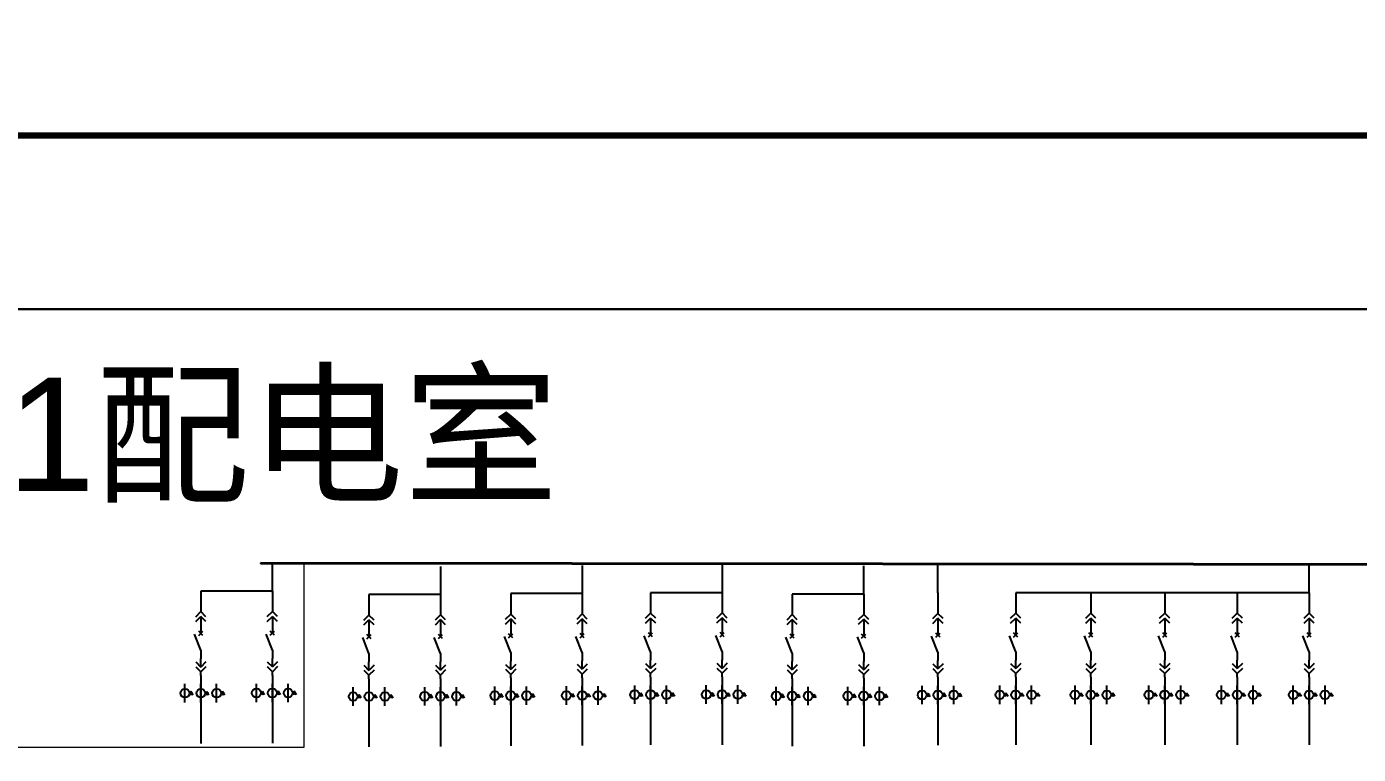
# Model space of a CAD drawing. Header units: millimetres. Extents: x -3460 to -460, y 6070 to 9130.
# Drawn here: x -1666.8 to -1549.1, y 6415.3 to 6479.6 of the extents above; entities that cross this region are included whole.
import ezdxf

# ---------------------------------------------------------------- set-up
doc = ezdxf.new("R2010")
doc.units = ezdxf.units.MM
doc.header["$LTSCALE"] = 1000
doc.header["$MEASUREMENT"] = 0
doc.styles.get("Standard").update_dxf_attribs({"font": 'arial.ttf'})

# ---------------------------------------------------------------- blocks, each defined once
blk = doc.blocks.new('DYDQAA05')
at = {"color": 0}
blk.add_lwpolyline([(0, 0), (0, -7)], dxfattribs=at)
blk = doc.blocks.new('DYDQAA03')
at = {"color": 0}
for points in [[(0, 0), (0, -1.5)], [(-2.12, -3.62), (0, -1.5)], [(-2.12, -5.62), (0, -3.5)], [(2.12, -3.62), (0, -1.5)], [(2.12, -5.62), (0, -3.5)], [(0, -3.5), (0, -7)]]:
    blk.add_lwpolyline(points, dxfattribs=at)
blk = doc.blocks.new('DYDQAA09')
at = {"color": 0}
blk.add_lwpolyline([(0, 0), (0, -3.5)], dxfattribs=at)
blk.add_lwpolyline([(0, 0), (0, -3.5)], dxfattribs=at)
blk.add_lwpolyline([(0, 0), (0, -3.5)], dxfattribs=at)
blk.add_lwpolyline([(0, 0), (0, -3.5)], dxfattribs=at)
blk.add_lwpolyline([(0, 0), (0, -3.5)], dxfattribs=at)
blk.add_lwpolyline([(0, 0), (0, -3.5)], dxfattribs=at)
blk.add_lwpolyline([(0, 0), (0, -3.5)], dxfattribs=at)
blk.add_lwpolyline([(0, 0), (0, -3.5)], dxfattribs=at)
blk.add_lwpolyline([(0, 0), (0, -3.5)], dxfattribs=at)
blk = doc.blocks.new('DYDQ0201')
at = {"color": 0}
for points in [[(0.86, -0.86), (-0.86, 0.86)], [(-0.86, -0.86), (0.86, 0.86)], [(0, -7), (-2.61, -0.37)]]:
    blk.add_lwpolyline(points, dxfattribs=at)
blk = doc.blocks.new('DYDQAA04')
at = {"color": 0}
for points in [[(0, -3.5), (0, 0)], [(-2.12, -1.38), (0, -3.5)], [(-2.12, -3.38), (0, -5.5)], [(2.12, -1.38), (0, -3.5)], [(2.12, -3.38), (0, -5.5)], [(0, -7), (0, -5.5)]]:
    blk.add_lwpolyline(points, dxfattribs=at)
blk = doc.blocks.new('A$C03DD39B5')
for p, q in [((417, 475), (283, 392)), ((417, 422), (283, 339)), ((350, 333), (350, 467))]:
    blk.add_line(p, q)
blk.add_lwpolyline([(700, 167), (0, 167)])
blk.add_circle((350, 167), 167)

msp = doc.modelspace()

# ---------------------------------------------------------------- linework, layer by layer
for p, q in [((-1645.05, 6429.65, -38963.55), (-1645.05, 6432.23, -37580.28)), ((-1630.18, 6429.36, -18792.38), (-1630.18, 6431.94, -17409.11)), ((-1617.66, 6429.44, -18792.38), (-1617.66, 6432.02, -17409.11)), ((-1605.3, 6429.52, -18792.38), (-1605.3, 6432.1, -17409.11)), ((-1592.79, 6429.4, -18792.38), (-1592.79, 6431.98, -17409.11)), ((-1586.25, 6429.59, -19297.44), (-1586.25, 6432.17, -17914.17)), ((-1553.46, 6429.61, -18792.33), (-1553.46, 6432.19, -17409.06)), ((-1645.06, 6429.75, -38963.55), (-1651.38, 6429.75, -38963.55)), ((-1630.2, 6429.45, -18792.38), (-1636.52, 6429.45, -18792.38)), ((-1617.68, 6429.53, -18792.38), (-1624, 6429.53, -18792.38)), ((-1605.32, 6429.61, -18792.38), (-1611.64, 6429.61, -18792.38)), ((-1592.81, 6429.49, -18792.38), (-1599.13, 6429.49, -18792.38)), ((-1553.45, 6429.61, -18792.38), (-1579.38, 6429.61, -18792.38)), ((-1651.38, 6421.51, -36762.34), (-1651.38, 6419.87, -36762.34)), ((-1645.06, 6421.53, -36070.7), (-1645.06, 6419.89, -36070.7)), ((-1636.52, 6421.21, -16591.17), (-1636.52, 6419.57, -16591.17)), ((-1630.2, 6421.23, -15899.53), (-1630.2, 6419.59, -15899.53)), ((-1624, 6421.29, -16591.17), (-1624, 6419.65, -16591.17)), ((-1617.68, 6421.31, -15899.53), (-1617.68, 6419.67, -15899.53)), ((-1611.64, 6421.37, -16591.17), (-1611.64, 6419.73, -16591.17)), ((-1605.32, 6421.39, -15899.53), (-1605.32, 6419.75, -15899.53)), ((-1599.13, 6421.25, -16591.17), (-1599.13, 6419.61, -16591.17)), ((-1592.81, 6421.27, -15899.53), (-1592.81, 6419.63, -15899.53)), ((-1586.25, 6421.35, -17096.23), (-1586.25, 6419.71, -17096.23)), ((-1579.38, 6421.37, -16591.17), (-1579.38, 6419.73, -16591.17)), ((-1572.74, 6421.37, -16591.17), (-1572.74, 6419.73, -16591.17)), ((-1566.21, 6421.37, -16591.17), (-1566.21, 6419.73, -16591.17)), ((-1559.8, 6421.37, -16591.17), (-1559.8, 6419.73, -16591.17)), ((-1553.45, 6421.37, -16591.17), (-1553.45, 6419.73, -16591.17)), ((-1651.38, 6419.87, -36762.34), (-1651.38, 6416.3, -36762.34)), ((-1645.06, 6419.89, -36070.7), (-1645.06, 6416.32, -36070.7)), ((-1636.52, 6419.57, -16591.17), (-1636.52, 6416.01, -16591.17)), ((-1630.2, 6419.59, -15899.53), (-1630.2, 6416.02, -15899.53)), ((-1624, 6419.65, -16591.17), (-1624, 6416.09, -16591.17)), ((-1617.68, 6419.67, -15899.53), (-1617.68, 6416.1, -15899.53)), ((-1611.64, 6419.73, -16591.17), (-1611.64, 6416.17, -16591.17)), ((-1605.32, 6419.75, -15899.53), (-1605.32, 6416.18, -15899.53)), ((-1599.13, 6419.61, -16591.17), (-1599.13, 6416.05, -16591.17)), ((-1592.81, 6419.63, -15899.53), (-1592.81, 6416.06, -15899.53)), ((-1586.25, 6419.71, -17096.23), (-1586.25, 6416.14, -17096.23)), ((-1579.38, 6419.73, -16591.17), (-1579.38, 6416.16, -16591.17)), ((-1572.74, 6419.73, -16591.17), (-1572.74, 6416.16, -16591.17)), ((-1566.21, 6419.73, -16591.17), (-1566.21, 6416.16, -16591.17)), ((-1559.8, 6419.73, -16591.17), (-1559.8, 6416.16, -16591.17)), ((-1553.45, 6419.73, -16591.17), (-1553.45, 6416.16, -16591.17))]:
    msp.add_line(p, q)
at = {"color": 1, "lineweight": 20}
for p, q in [((-1642.26, 6415.96, -16591.17), (-1642.24, 6432.24, -37580.28)), ((-1689.3, 6415.96, -16591.17), (-1642.26, 6415.96, -16591.17))]:
    msp.add_line(p, q, dxfattribs=at)
at = {"lineweight": 80, "ltscale": 0.001071}
for points in [[(-3460, 6920), (-460, 6920), (-460, 6470), (-3460, 6470)], [(-3460, 6470), (-460, 6470), (-460, 6070), (-3460, 6070)]]:
    msp.add_lwpolyline(points, close=True, dxfattribs=at)
at = {"color": 1, "lineweight": 30, "ltscale": 0.002916}
msp.add_lwpolyline([(-1850, 6454.66), (-1486.12, 6454.66), (-1486.12, 6160), (-1850, 6160)], close=True, dxfattribs=at)
at = {"color": 1, "lineweight": 40, "ltscale": 100, "elevation": -37580.28}
msp.add_lwpolyline([(-1536.2, 6432.1), (-1646.07, 6432.23), (-1646.07, 6432.23)], dxfattribs=at)

# ---------------------------------------------------------------- block references
at = {"xscale": 0.2128954749704126, "yscale": 0.2128954749704126, "zscale": 0.2128954749704126}
for name, p in [('DYDQAA05', (-1651.38, 6429.75, -38963.55)), ('DYDQAA05', (-1645.06, 6429.75, -38271.92)), ('DYDQAA05', (-1636.52, 6429.45, -18792.38)), ('DYDQAA05', (-1630.2, 6429.45, -18100.74)), ('DYDQAA05', (-1624, 6429.53, -18792.38)), ('DYDQAA05', (-1617.68, 6429.53, -18100.74)), ('DYDQAA05', (-1611.64, 6429.61, -18792.38)), ('DYDQAA05', (-1605.32, 6429.61, -18100.74)), ('DYDQAA05', (-1599.13, 6429.49, -18792.38)), ('DYDQAA05', (-1592.81, 6429.49, -18100.74)), ('DYDQAA05', (-1586.25, 6429.59, -19297.44)), ('DYDQAA05', (-1579.38, 6429.61, -18792.38)), ('DYDQAA05', (-1572.74, 6429.61, -18792.38)), ('DYDQAA05', (-1566.21, 6429.61, -18792.38)), ('DYDQAA05', (-1559.8, 6429.61, -18792.38)), ('DYDQAA05', (-1553.45, 6429.61, -18792.38)), ('DYDQAA03', (-1651.38, 6428.26, -38963.55)), ('DYDQAA03', (-1645.06, 6428.27, -38271.92)), ('DYDQAA03', (-1636.52, 6427.96, -18792.38)), ('DYDQAA03', (-1630.2, 6427.98, -18100.74)), ('DYDQAA03', (-1624, 6428.04, -18792.38)), ('DYDQAA03', (-1617.68, 6428.06, -18100.74)), ('DYDQAA03', (-1611.64, 6428.12, -18792.38)), ('DYDQAA03', (-1605.32, 6428.14, -18100.74)), ('DYDQAA03', (-1599.13, 6428, -18792.38)), ('DYDQAA03', (-1592.81, 6428.02, -18100.74)), ('DYDQAA03', (-1586.25, 6428.1, -19297.44)), ('DYDQAA03', (-1579.38, 6428.12, -18792.38)), ('DYDQAA03', (-1572.74, 6428.12, -18792.38)), ('DYDQAA03', (-1566.21, 6428.12, -18792.38)), ('DYDQAA03', (-1559.8, 6428.12, -18792.38)), ('DYDQAA03', (-1553.45, 6428.12, -18792.38)), ('DYDQ0201', (-1651.38, 6426.02, -38963.55)), ('DYDQAA09', (-1651.38, 6426.77, -38963.55)), ('DYDQ0201', (-1645.06, 6426.04, -38271.92)), ('DYDQAA09', (-1645.06, 6426.78, -38271.92)), ('DYDQ0201', (-1636.52, 6425.73, -18792.38)), ('DYDQAA09', (-1636.52, 6426.47, -18792.38)), ('DYDQ0201', (-1630.2, 6425.74, -18100.74)), ('DYDQAA09', (-1630.2, 6426.49, -18100.74)), ('DYDQ0201', (-1624, 6425.81, -18792.38)), ('DYDQAA09', (-1624, 6426.55, -18792.38)), ('DYDQ0201', (-1617.68, 6425.82, -18100.74)), ('DYDQAA09', (-1617.68, 6426.57, -18100.74)), ('DYDQ0201', (-1611.64, 6425.89, -18792.38)), ('DYDQAA09', (-1611.64, 6426.63, -18792.38)), ('DYDQ0201', (-1605.32, 6425.9, -18100.74)), ('DYDQAA09', (-1605.32, 6426.65, -18100.74)), ('DYDQ0201', (-1599.13, 6425.77, -18792.38)), ('DYDQAA09', (-1599.13, 6426.51, -18792.38)), ('DYDQ0201', (-1592.81, 6425.78, -18100.74)), ('DYDQAA09', (-1592.81, 6426.53, -18100.74)), ('DYDQ0201', (-1586.25, 6425.86, -19297.44)), ('DYDQAA09', (-1586.25, 6426.61, -19297.44)), ('DYDQ0201', (-1579.38, 6425.88, -18792.38)), ('DYDQAA09', (-1579.38, 6426.63, -18792.38)), ('DYDQ0201', (-1572.74, 6425.88, -18792.38)), ('DYDQAA09', (-1572.74, 6426.63, -18792.38)), ('DYDQ0201', (-1566.21, 6425.88, -18792.38)), ('DYDQAA09', (-1566.21, 6426.63, -18792.38)), ('DYDQ0201', (-1559.8, 6425.88, -18792.38)), ('DYDQAA09', (-1559.8, 6426.63, -18792.38)), ('DYDQ0201', (-1553.45, 6425.88, -18792.38)), ('DYDQAA09', (-1553.45, 6426.63, -18792.38)), ('DYDQAA04', (-1651.38, 6423.79, -38963.55)), ('DYDQAA09', (-1651.38, 6424.53, -38963.55)), ('DYDQAA04', (-1645.06, 6423.8, -38271.92)), ('DYDQAA09', (-1645.06, 6424.55, -38271.92)), ('DYDQAA04', (-1636.52, 6423.49, -18792.38)), ('DYDQAA09', (-1636.52, 6424.24, -18792.38)), ('DYDQAA04', (-1630.2, 6423.51, -18100.74)), ('DYDQAA09', (-1630.2, 6424.25, -18100.74)), ('DYDQAA04', (-1624, 6423.57, -18792.38)), ('DYDQAA09', (-1624, 6424.32, -18792.38)), ('DYDQAA04', (-1617.68, 6423.59, -18100.74)), ('DYDQAA09', (-1617.68, 6424.33, -18100.74)), ('DYDQAA04', (-1611.64, 6423.65, -18792.38)), ('DYDQAA09', (-1611.64, 6424.4, -18792.38)), ('DYDQAA04', (-1605.32, 6423.67, -18100.74)), ('DYDQAA09', (-1605.32, 6424.41, -18100.74)), ('DYDQAA04', (-1599.13, 6423.53, -18792.38)), ('DYDQAA09', (-1599.13, 6424.28, -18792.38)), ('DYDQAA04', (-1592.81, 6423.55, -18100.74)), ('DYDQAA09', (-1592.81, 6424.29, -18100.74)), ('DYDQAA04', (-1586.25, 6423.63, -19297.44)), ('DYDQAA09', (-1586.25, 6424.37, -19297.44)), ('DYDQAA04', (-1579.38, 6423.65, -18792.38)), ('DYDQAA09', (-1579.38, 6424.39, -18792.38)), ('DYDQAA04', (-1572.74, 6423.65, -18792.38)), ('DYDQAA09', (-1572.74, 6424.39, -18792.38)), ('DYDQAA04', (-1566.21, 6423.65, -18792.38)), ('DYDQAA09', (-1566.21, 6424.39, -18792.38)), ('DYDQAA04', (-1559.8, 6423.65, -18792.38)), ('DYDQAA09', (-1559.8, 6424.39, -18792.38)), ('DYDQAA04', (-1553.45, 6423.65, -18792.38)), ('DYDQAA09', (-1553.45, 6424.39, -18792.38)), ('DYDQAA09', (-1651.38, 6422.3, -38963.55)), ('DYDQAA09', (-1645.06, 6422.31, -38271.92)), ('DYDQAA09', (-1636.52, 6422, -18792.38)), ('DYDQAA09', (-1630.2, 6422.02, -18100.74)), ('DYDQAA09', (-1624, 6422.08, -18792.38)), ('DYDQAA09', (-1617.68, 6422.1, -18100.74)), ('DYDQAA09', (-1611.64, 6422.16, -18792.38)), ('DYDQAA09', (-1605.32, 6422.18, -18100.74)), ('DYDQAA09', (-1599.13, 6422.04, -18792.38)), ('DYDQAA09', (-1592.81, 6422.06, -18100.74)), ('DYDQAA09', (-1586.25, 6422.14, -19297.44)), ('DYDQAA09', (-1579.38, 6422.15, -18792.38)), ('DYDQAA09', (-1572.74, 6422.15, -18792.38)), ('DYDQAA09', (-1566.21, 6422.15, -18792.38)), ('DYDQAA09', (-1559.8, 6422.15, -18792.38)), ('DYDQAA09', (-1553.45, 6422.15, -18792.38))]:
    msp.add_blockref(name, p, dxfattribs=at)
at = {"linetype": 'Continuous', "xscale": 0.002338875, "yscale": 0.002338875, "zscale": 0.002338875, "rotation": 270}
for p in [(-1653.17, 6421.55, -36762.34), (-1651.77, 6421.55, -36762.34), (-1650.37, 6421.55, -36762.34), (-1646.86, 6421.57, -36070.7), (-1645.45, 6421.57, -36070.7), (-1644.05, 6421.57, -36070.7), (-1638.31, 6421.26, -16591.17), (-1636.91, 6421.26, -16591.17), (-1635.5, 6421.26, -16591.17), (-1631.99, 6421.27, -15899.53), (-1630.59, 6421.27, -15899.53), (-1629.18, 6421.27, -15899.53), (-1625.79, 6421.34, -16591.17), (-1624.39, 6421.34, -16591.17), (-1622.98, 6421.34, -16591.17), (-1619.47, 6421.35, -15899.53), (-1618.07, 6421.35, -15899.53), (-1616.67, 6421.35, -15899.53), (-1613.43, 6421.42, -16591.17), (-1612.03, 6421.42, -16591.17), (-1610.62, 6421.42, -16591.17), (-1607.11, 6421.43, -15899.53), (-1605.71, 6421.43, -15899.53), (-1604.31, 6421.43, -15899.53), (-1600.92, 6421.3, -16591.17), (-1599.52, 6421.3, -16591.17), (-1598.11, 6421.3, -16591.17), (-1594.6, 6421.31, -15899.53), (-1593.2, 6421.31, -15899.53), (-1591.8, 6421.31, -15899.53), (-1588.04, 6421.39, -17096.23), (-1586.64, 6421.39, -17096.23), (-1585.24, 6421.39, -17096.23), (-1581.17, 6421.41, -16591.17), (-1579.77, 6421.41, -16591.17), (-1578.36, 6421.41, -16591.17), (-1574.53, 6421.41, -16591.17), (-1573.13, 6421.41, -16591.17), (-1571.72, 6421.41, -16591.17), (-1568, 6421.41, -16591.17), (-1566.6, 6421.41, -16591.17), (-1565.19, 6421.41, -16591.17), (-1561.6, 6421.41, -16591.17), (-1560.19, 6421.41, -16591.17), (-1558.79, 6421.41, -16591.17), (-1555.25, 6421.41, -16591.17), (-1553.84, 6421.41, -16591.17), (-1552.44, 6421.41, -16591.17)]:
    msp.add_blockref('A$C03DD39B5', p, dxfattribs=at)

# ---------------------------------------------------------------- texts
at = {"color": 0, "insert": (-1685.58, 6448.61, -34111.26), "char_height": 10, "width": 0.000000001, "attachment_point": 1}
msp.add_mtext('5B1{\\fSimSun|b0|i0|c134|p2;配电室}', dxfattribs=at)

doc.saveas('drawing.dxf')
